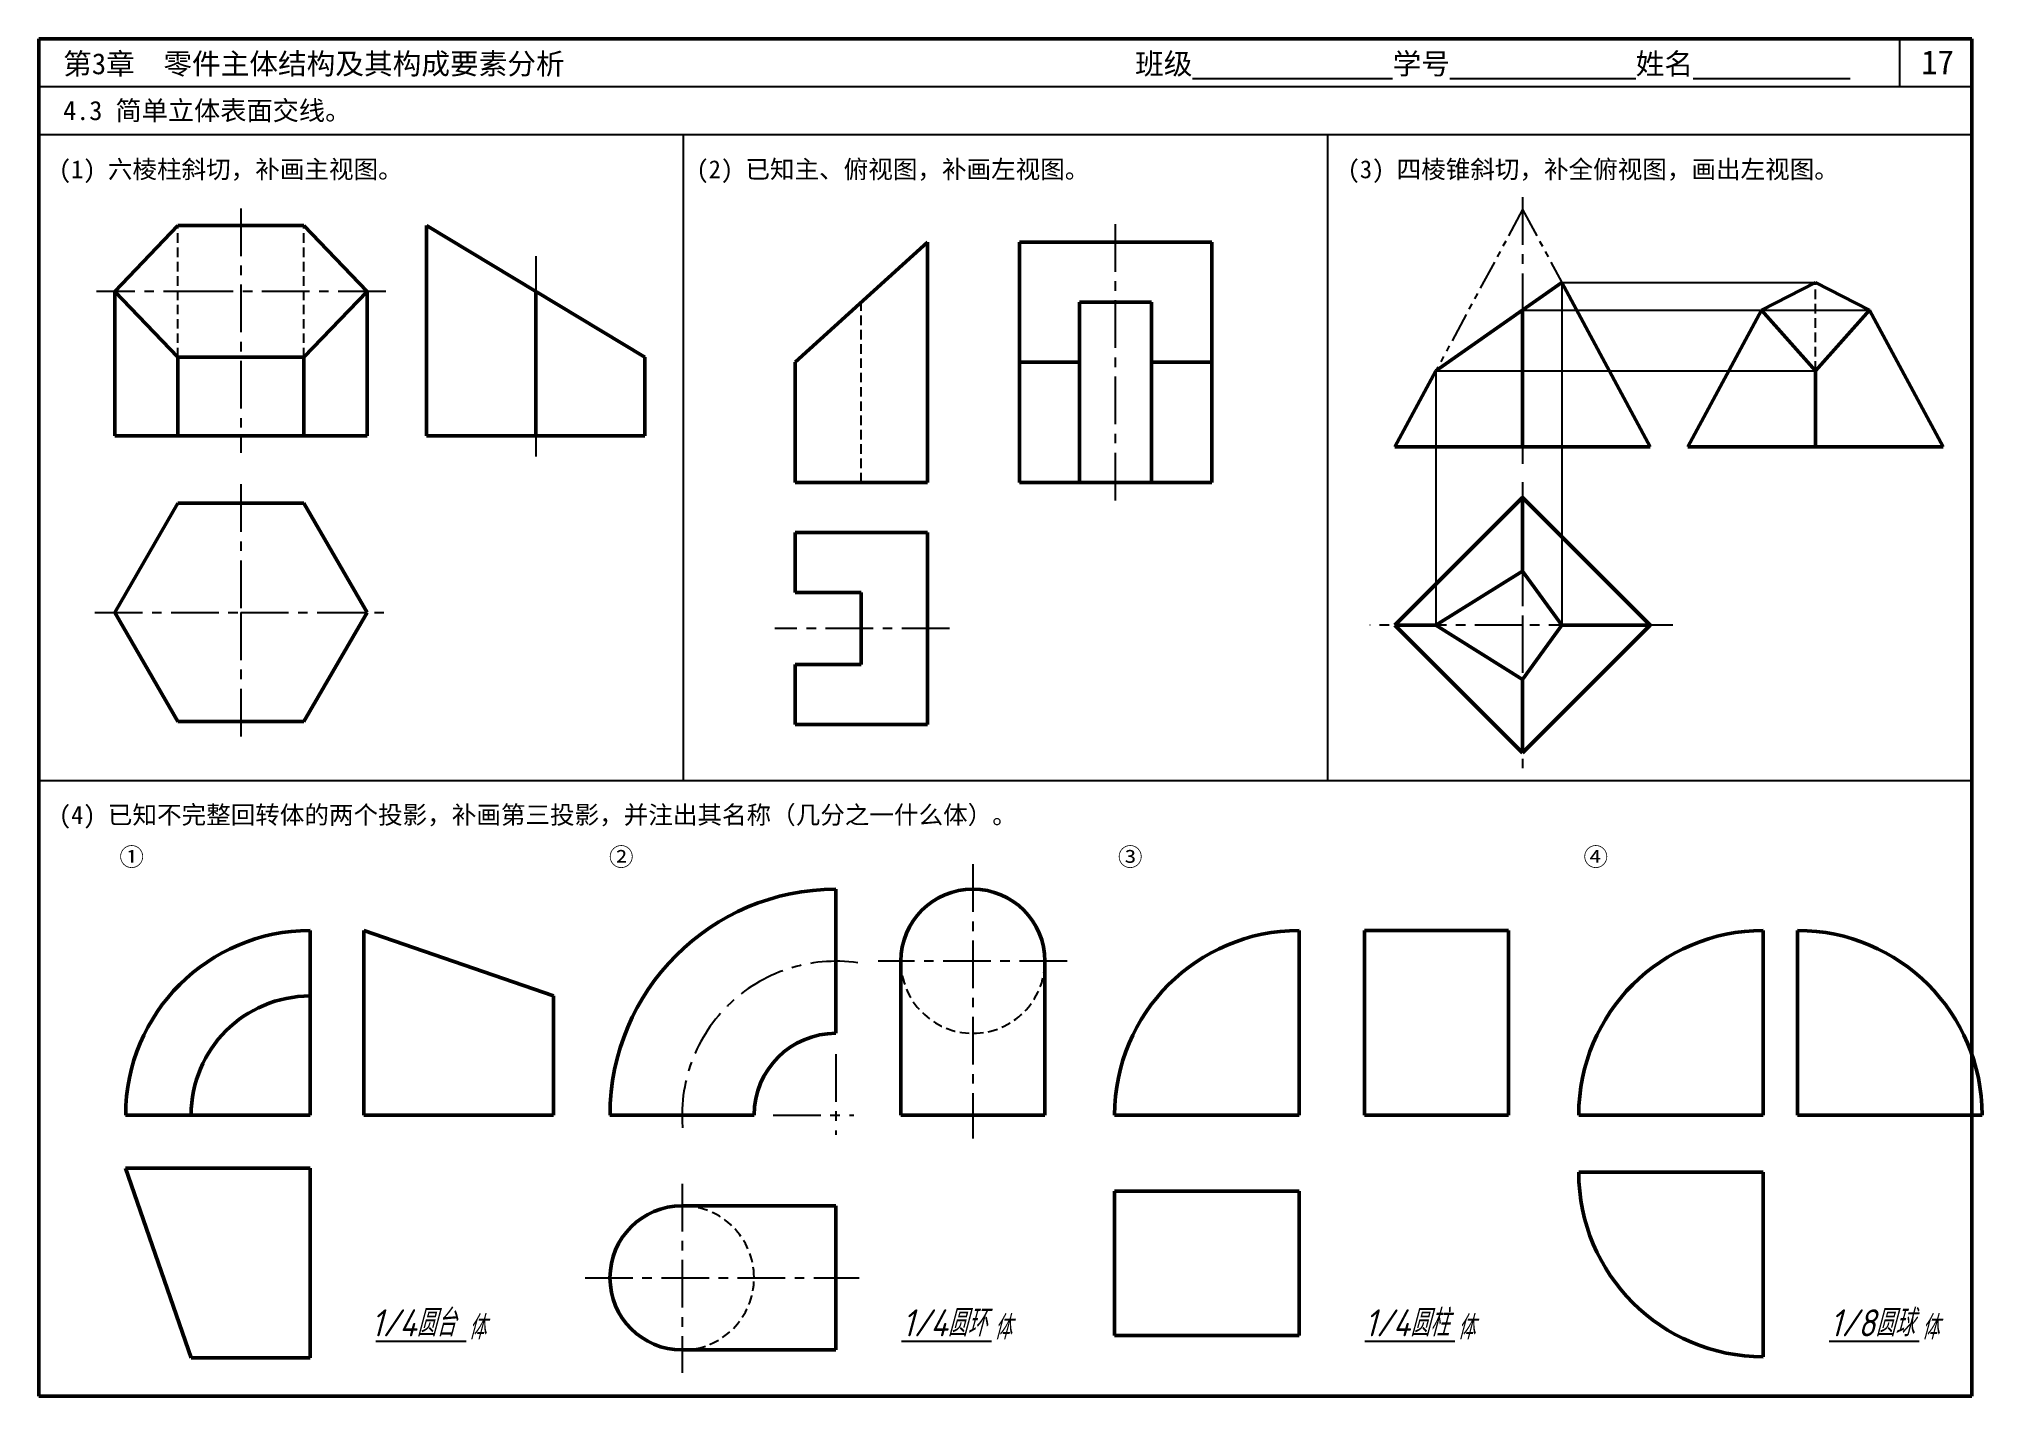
# Model space of a CAD drawing. Header units: millimetres. Extents: x 0 to 324, y 0 to 226.
import ezdxf

# ---------------------------------------------------------------- set-up
doc = ezdxf.new("R2010")
doc.units = ezdxf.units.MM
doc.header["$LTSCALE"] = 0.25
for name, pattern in [('CENTER', [50.8, 31.75, -6.35, 6.35, -6.35]), ('HIDDEN', [9.525, 6.35, -3.175]), ('PHANTOM2', [31.75, 15.875, -3.175, 3.175, -3.175, 3.175, -3.175])]:
    doc.linetypes.add(name, pattern=pattern)
for name, color, linetype in [('双点画线层', 7, 'PHANTOM2'), ('点画线层', 7, 'CENTER'), ('答案', 1, 'Continuous'), ('细实线层', 7, 'Continuous'), ('虚线层', 7, 'HIDDEN')]:
    doc.layers.add(name, color=color, linetype=linetype)
doc.layers.add('粗实线层', color=7, linetype='Continuous', lineweight=50)
doc.styles.get("Standard").update_dxf_attribs({"font": 'gbeitc.shx', "height": 4.5, "bigfont": 'gbcbig.shx'})
doc.styles.add('宋体', font='SimSun.ttf', dxfattribs={"height": 3.5})

msp = doc.modelspace()

# ---------------------------------------------------------------- linework, layer by layer
at = {"lineweight": 50}
for p, q in [((322, 226), (0, 226)), ((0, 226), (0, 0)), ((322, 0), (322, 226)), ((0, 0), (322, 0))]:
    msp.add_line(p, q, dxfattribs=at)
for p, q in [((310, 218), (310, 226)), ((322, 218), (0, 218)), ((322, 210), (0, 210)), ((107.33, 210), (107.33, 102.5)), ((214.67, 210), (214.67, 102.5)), ((0, 102.5), (322, 102.5))]:
    msp.add_line(p, q)
at = {"layer": '双点画线层', "ltscale": 1.25}
for q in [(232.71, 170.75), (253.7, 185.43)]:
    msp.add_line((247.15, 197.58), q, dxfattribs=at)
at = {"layer": '点画线层'}
for p, q in [((247.15, 199.65), (247.15, 180.85)), ((82.77, 189.82), (82.77, 155.26)), ((247.15, 158.09), (247.15, 155.22)), ((247.15, 152.19), (247.15, 128.35)), ((33.66, 151.84), (33.66, 130.5)), ((9.33, 130.5), (33.66, 130.5)), ((33.66, 130.5), (33.66, 109.74)), ((33.66, 130.5), (58.03, 130.5)), ((151.68, 127.82), (122.59, 127.82)), ((247.15, 128.35), (221.68, 128.35)), ((247.15, 128.35), (247.15, 103.55)), ((272.17, 128.35), (247.15, 128.35)), ((132.75, 56.95), (132.75, 43.52)), ((122.31, 46.8), (135.75, 46.8)), ((107.13, 35.37), (107.13, 3.89)), ((90.99, 19.69), (136.66, 19.69))]:
    msp.add_line(p, q, dxfattribs=at)
msp.add_arc((132.75, 46.8), 25.61, 81.7648, 187.7036, dxfattribs=at)
at = {"layer": '答案', "linetype": 'CENTER'}
for p, q in [((33.66, 197.78), (33.66, 157.08)), ((179.36, 149.13), (179.36, 195.17)), ((28.69, 183.95), (9.6, 183.95)), ((57.79, 183.95), (28.69, 183.95)), ((155.58, 88.56), (155.58, 42.89)), ((171.26, 72.41), (139.78, 72.41))]:
    msp.add_line(p, q, dxfattribs=at)
at = {"layer": '答案', "lineweight": 50}
for p, q in [((23.16, 194.91), (12.66, 183.95)), ((44.16, 194.91), (23.16, 194.91)), ((54.66, 183.95), (44.16, 194.91)), ((163.36, 152.15), (163.36, 192.15)), ((163.36, 192.15), (195.36, 192.15)), ((195.36, 152.15), (195.36, 192.15)), ((295.94, 185.43), (286.94, 180.85)), ((304.95, 180.85), (295.94, 185.43)), ((12.66, 159.91), (12.66, 183.95)), ((12.66, 183.95), (23.16, 172.99)), ((44.16, 172.99), (54.66, 183.95)), ((54.66, 159.91), (54.66, 183.95)), ((173.36, 152.15), (173.36, 182.15)), ((173.36, 182.15), (185.36, 182.15)), ((185.36, 152.15), (185.36, 182.15)), ((286.94, 180.85), (274.68, 158.09)), ((286.94, 180.85), (295.94, 170.75)), ((295.94, 170.75), (304.95, 180.85)), ((304.95, 180.85), (317.21, 158.09)), ((23.16, 172.99), (23.16, 159.91)), ((23.16, 172.99), (44.16, 172.99)), ((44.16, 172.99), (44.16, 159.91)), ((163.36, 172.15), (173.36, 172.15)), ((185.36, 172.15), (195.36, 172.15)), ((295.94, 170.75), (295.94, 158.09)), ((12.66, 159.91), (54.66, 159.91)), ((317.21, 158.09), (274.68, 158.09)), ((163.36, 152.15), (195.36, 152.15)), ((247.15, 137.36), (247.15, 149.62)), ((247.15, 137.36), (232.71, 128.35)), ((253.7, 128.35), (247.15, 137.36)), ((232.71, 128.35), (225.89, 128.35)), ((232.71, 128.35), (247.15, 119.35)), ((247.15, 119.35), (253.7, 128.35)), ((253.7, 128.35), (268.42, 128.35)), ((247.15, 119.35), (247.15, 107.09)), ((54.14, 46.8), (54.14, 77.54)), ((54.14, 77.54), (85.73, 66.63)), ((220.81, 46.8), (220.81, 77.54)), ((220.81, 77.54), (244.81, 77.54)), ((244.81, 46.8), (244.81, 77.54)), ((292.96, 46.8), (292.96, 77.54)), ((143.58, 46.8), (143.58, 72.41)), ((167.58, 72.41), (167.58, 46.8)), ((85.73, 46.8), (85.73, 66.63)), ((54.14, 46.8), (85.73, 46.8)), ((167.58, 46.8), (143.58, 46.8)), ((220.81, 46.8), (244.81, 46.8)), ((292.96, 46.8), (323.69, 46.8))]:
    msp.add_line(p, q, dxfattribs=at)
at = {"layer": '答案', "linetype": 'HIDDEN'}
for p, q in [((23.16, 172.99), (23.16, 194.91)), ((44.16, 172.99), (44.16, 194.91)), ((295.94, 170.75), (295.94, 185.43))]:
    msp.add_line(p, q, dxfattribs=at)
at = {"layer": '答案'}
for p, q in [((253.7, 185.43), (295.94, 185.43)), ((253.7, 185.43), (253.7, 128.35)), ((247.15, 180.85), (304.95, 180.85)), ((232.71, 170.75), (295.94, 170.75)), ((232.71, 170.75), (232.71, 128.35))]:
    msp.add_line(p, q, dxfattribs=at)
at = {"layer": '答案', "lineweight": 50}
for centre, radius, end in [((155.58, 72.41), 12, 180), ((292.96, 46.8), 30.73, 90)]:
    msp.add_arc(centre, radius, 0, end, dxfattribs=at)
at = {"layer": '答案', "linetype": 'HIDDEN'}
msp.add_arc((155.58, 72.41), 12, 180, 0, dxfattribs=at)
at = {"layer": '粗实线层'}
for p, q in [((64.58, 159.91), (64.58, 194.91)), ((100.95, 172.99), (64.58, 194.91)), ((126, 172.15), (148, 192.15)), ((148, 152.15), (148, 192.15)), ((253.7, 185.43), (232.71, 170.75)), ((253.7, 185.43), (268.42, 158.09)), ((82.77, 159.91), (82.77, 183.95)), ((247.15, 180.85), (247.15, 158.09)), ((100.95, 172.99), (100.95, 159.91)), ((126, 152.15), (126, 172.15)), ((232.71, 170.75), (225.89, 158.09)), ((100.95, 159.91), (64.58, 159.91)), ((268.42, 158.09), (225.89, 158.09)), ((126, 152.15), (148, 152.15)), ((247.15, 149.62), (225.89, 128.35)), ((268.42, 128.35), (247.15, 149.62)), ((23.16, 148.68), (12.66, 130.5)), ((44.16, 148.68), (23.16, 148.68)), ((54.66, 130.5), (44.16, 148.68)), ((126, 143.82), (148, 143.82)), ((126, 133.82), (126, 143.82)), ((148, 111.82), (148, 143.82)), ((126, 133.82), (137, 133.82)), ((137, 121.82), (137, 133.82)), ((12.66, 130.5), (23.16, 112.31)), ((44.16, 112.31), (54.66, 130.5)), ((225.89, 128.35), (247.15, 107.09)), ((247.15, 107.09), (268.42, 128.35)), ((126, 111.82), (126, 121.82)), ((126, 121.82), (137, 121.82)), ((23.16, 112.31), (44.16, 112.31)), ((126, 111.82), (148, 111.82)), ((132.75, 60.41), (132.75, 84.41)), ((45.19, 46.8), (45.19, 77.54)), ((209.92, 46.8), (209.92, 77.54)), ((287.23, 46.8), (287.23, 77.54)), ((45.19, 46.8), (14.45, 46.8)), ((119.13, 46.8), (95.13, 46.8)), ((209.92, 46.8), (179.19, 46.8)), ((287.23, 46.8), (256.5, 46.8)), ((45.19, 37.95), (14.45, 37.95)), ((14.45, 37.95), (25.36, 37.95)), ((25.36, 6.35), (14.45, 37.95)), ((45.19, 37.95), (14.45, 37.95)), ((14.45, 37.95), (25.36, 37.95)), ((25.36, 6.35), (14.45, 37.95)), ((45.19, 37.95), (45.19, 6.35)), ((45.19, 37.95), (45.19, 6.35)), ((287.23, 37.28), (256.5, 37.28)), ((287.23, 37.28), (287.23, 6.55)), ((209.92, 34.12), (179.19, 34.12)), ((179.19, 34.12), (179.19, 10.12)), ((209.92, 10.12), (209.92, 34.12)), ((107.13, 31.69), (132.75, 31.69)), ((132.75, 31.69), (132.75, 7.69)), ((209.92, 10.12), (179.19, 10.12)), ((132.75, 7.69), (107.13, 7.69)), ((45.19, 6.35), (25.36, 6.35)), ((45.19, 6.35), (25.36, 6.35))]:
    msp.add_line(p, q, dxfattribs=at)
for centre, radius, start, end in [((132.75, 46.8), 37.61, 90, 180), ((45.19, 46.8), 30.73, 90, 180), ((209.92, 46.8), 30.73, 90, 180), ((287.23, 46.8), 30.73, 90, 180), ((45.19, 46.8), 19.83, 90, 180), ((132.75, 46.8), 13.61, 90, 180), ((287.23, 37.28), 30.73, 180, 270), ((107.13, 19.69), 12, 90, 270)]:
    msp.add_arc(centre, radius, start, end, dxfattribs=at)
at = {"layer": '细实线层'}
for p, q in [((71.15, 9.08), (56.15, 9.08)), ((158.7, 9.08), (143.7, 9.08)), ((235.88, 9.08), (220.88, 9.08)), ((313.19, 9.08), (298.19, 9.08))]:
    msp.add_line(p, q, dxfattribs=at)
at = {"layer": '虚线层'}
msp.add_line((137, 152.15), (137, 182.15), dxfattribs=at)
msp.add_arc((107.13, 19.69), 12, 270, 90, dxfattribs=at)

# ---------------------------------------------------------------- texts
at = {"style": '宋体'}
for s, height, p in [('第3章  零件主体结构及其构成要素分析', 3.5, (4.05, 220.11)), ('班级%%U              %%U学号%%U             %%U姓名%%U           ', 3.5, (182.61, 220.11)), ('17', 4, (313.55, 220.11)), ('4.3 简单立体表面交线。', 3.2, (4.05, 212.47)), ('(1) 六棱柱斜切，补画主视图。', 3, (3.33, 202.79)), ('(2) 已知主、俯视图，补画左视图。', 3, (109.53, 202.79)), ('(3) 四棱锥斜切，补全俯视图，画出左视图。', 3, (218, 202.79)), ('(4) 已知不完整回转体的两个投影，补画第三投影，并注出其名称（几分之一什么体）。', 3, (3.33, 95.29)), ('①', 3, (13.41, 88.29)), ('②', 3, (94.96, 88.29)), ('③', 3, (179.74, 88.29)), ('④', 3, (257.29, 88.29))]:
    msp.add_text(s, height=height, dxfattribs=at).set_placement(p)
at = {"layer": '答案'}
for s, p in [('1/4圆台', (55.35, 9.95)), ('1/4圆环', (143.81, 9.95)), ('1/4圆柱', (220.84, 9.95)), ('1/8圆球', (298.33, 9.95))]:
    msp.add_text(s, height=4.5, dxfattribs=at).set_placement(p)
at = {"layer": '细实线层'}
for p in [(71.54, 9.45), (159.1, 9.45), (236.28, 9.45), (313.59, 9.45)]:
    msp.add_text('体', height=4, dxfattribs=at).set_placement(p)

doc.saveas('drawing.dxf')
